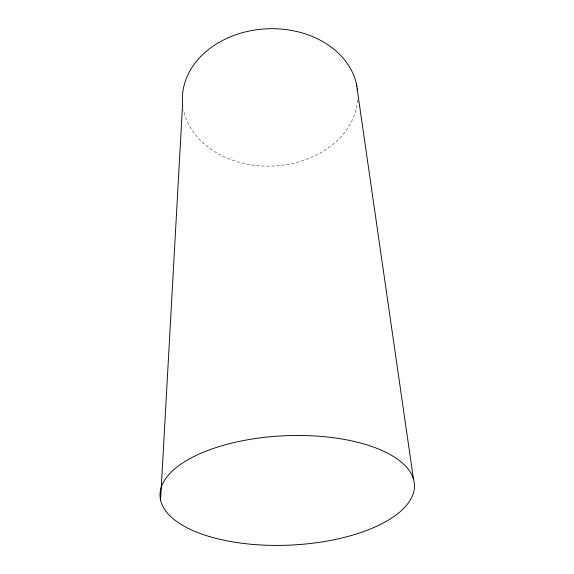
<?xml version="1.0" encoding="UTF-8"?>
<svg xmlns="http://www.w3.org/2000/svg" width="574" height="574" viewBox="0 0 574 574"><rect width="100%" height="100%" fill="white"/><g stroke="black" fill="none" stroke-linecap="round" stroke-linejoin="round"><path stroke-width="0.43" stroke-dasharray="2.87 2.15" d="M357.645 100.048A87.743 68.693 -2.5 0 1 274.652 165.979A87.743 68.693 -2.5 0 1 183.551 110.086"/><path stroke-width="0.86" d="M160.562 500.004L182.611 103.887A87.743 68.693 -2.5 0 1 260.747 29.26A87.743 68.693 -2.5 0 1 356.928 86.308M356.404 83.761L413.438 478.946M357.337 88.877A87.743 68.693 -2.5 0 1 357.537 90.599M209.424 536.554A127.328 54.752 -2.5 0 0 413.33 493.31A127.328 54.752 -2.5 0 0 238.999 441.456A127.328 54.752 -2.5 0 0 209.424 536.554"/></g></svg>
